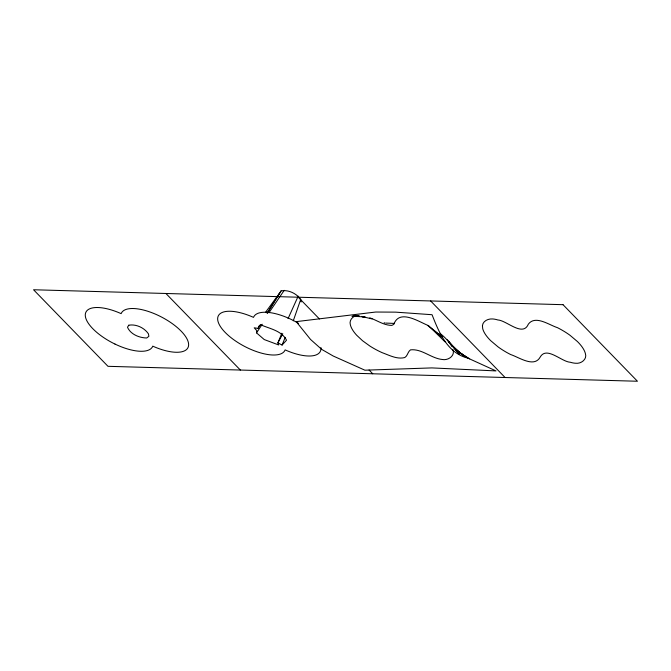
<?xml version="1.0" encoding="UTF-8"?>
<svg xmlns="http://www.w3.org/2000/svg" width="671" height="671" viewBox="0 0 671 671"><rect width="100%" height="100%" fill="white"/><g stroke="black" fill="none" stroke-linecap="round" stroke-linejoin="round"><path stroke-width="1.01" d="M281.854 333.227L277.895 342.881L278.683 344.961L264.24 339.56L256.54 332.883L256.834 330.677L254.2 327.792L258.109 328.413L260.273 324.856M258.109 328.413L258.712 326.291L260.717 324.806C269.801 328.773 281.552 330.602 286.534 340.189L282.072 345.062L277.895 342.881L282.801 333.755M293.277 320.813L300.7 299.501C296.59 293.412 288.354 289.578 281.09 290.862L267.31 313.315M282.072 345.062L285.217 337.354M288.06 318.624L298.167 296.188M267.1 313.005L281.09 290.862M256.54 332.883L262.235 324.236M268.937 312.745L284.202 290.342M265.758 311.998L279.748 292.883M356.603 315.571C352.409 316.376 348.979 320.528 350.371 324.865A37.995 15.207 27.6 0 0 356.67 335.223L362.55 340.734L369.822 346.001A37.199 14.896 27.6 0 0 382.269 352.711C389.365 355.278 397.064 359.555 404.781 357.542C407.725 355.798 407.725 351.772 410.476 349.868C421.799 348.543 431.092 358.356 442.239 359.48C447.926 360.721 455.383 355.932 452.942 349.566M356.368 316.116L357.828 315.974L351.981 316.351L359.228 315.915L353.424 316.242L364.168 316.913L361.443 316.435L372.095 318.918M394.464 323.414L385.942 323.095M364.764 317.031L362.088 316.486L365.36 317.148M384.131 322.785L385.011 322.977M369.822 317.853C377.136 320.344 383.904 325.435 391.864 325.385L393.818 324.353C399.195 309.046 417.84 321.115 427.57 325.25A37.425 14.98 27.6 0 1 429.222 326.165M469.675 358.842L459.509 352.669L467.888 358.121L496.003 370.912L431.856 367.909L364.89 370.191L333.202 356.016L321.703 349.381L310.547 339.459L296.205 321.635L375.726 312.032L395.613 312.141L432.049 314.716C438.985 332.38 447.339 353.08 467.888 358.121L458.108 351.403L466.119 357.391L456.725 350.128L464.366 356.653L449.562 342.931L453.99 347.57L448.429 341.346L459.291 354.322L447.289 339.811M427.981 325.687L442.29 337.161L429.406 326.542L445.007 341.833M430.648 300.952L505.087 377.513M298.276 297.219L319.446 318.985M369.075 370.023L372.724 373.781M165.913 293.487L240.352 370.048M300.7 299.501L301.153 301.967M320.948 347.595A37.509 15.014 27.6 0 1 285.125 349.885A37.509 15.014 27.6 0 1 247.339 347.788A37.509 15.014 27.6 0 1 217.79 317.4A37.509 15.014 27.6 0 1 253.512 317.375A37.509 15.014 27.6 0 1 298.494 323.338M439.908 333.286A36.569 14.636 27.6 0 1 445.485 338.234A37.995 15.207 27.6 0 1 451.675 346.311M482.424 325.754L482.726 328.731A37.945 15.19 27.6 0 0 490.677 340.658L498.033 346.865A37.475 15.005 27.6 0 0 505.053 351.487A36.913 14.779 27.6 0 0 510.723 354.573C519.136 357.308 534.166 368.06 540.205 357.073C546.521 345.842 561.51 361.786 570.199 362.223A15.76 6.307 27.6 0 0 575.643 363.246C581.002 363.992 587.435 359.32 585.364 353.474A37.945 15.19 27.6 0 0 577.421 341.539L570.065 335.332A37.475 15.005 27.6 0 0 563.036 330.719A36.913 14.779 27.6 0 0 557.375 327.633C548.97 324.932 535.324 314.884 528.354 324.143C522.86 337.303 506.655 320.428 497.89 319.975A15.76 6.307 27.6 0 0 492.455 318.951C488.194 318.608 482.835 321.006 482.424 325.754M128.815 325.2L127.482 327.222C130.543 334.376 139.316 337.857 146.714 337.991L148.887 336.305L148.434 333.839C144.324 327.75 136.087 323.917 128.815 325.2M563.011 304.684L33.55 289.755L107.989 366.316L637.45 381.245L563.011 304.684M114.967 344.055A37.509 15.014 27.6 0 0 152.762 346.152A37.509 15.014 27.6 0 0 188.484 346.127A37.509 15.014 27.6 0 0 158.935 315.739A37.509 15.014 27.6 0 0 121.149 313.642A37.509 15.014 27.6 0 0 85.418 313.667A37.509 15.014 27.6 0 0 114.967 344.055"/></g></svg>
